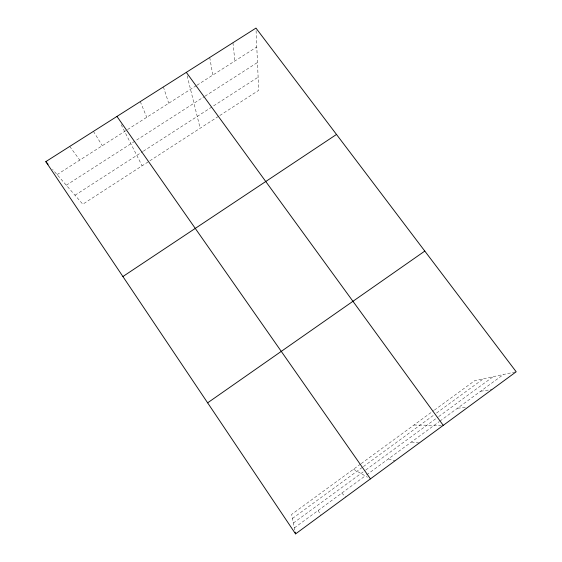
<?xml version="1.0" encoding="UTF-8"?>
<svg xmlns="http://www.w3.org/2000/svg" width="562" height="562" viewBox="0 0 562 562"><rect width="100%" height="100%" fill="white"/><g stroke="black" fill="none" stroke-linecap="round" stroke-linejoin="round"><path stroke-width="0.42" stroke-dasharray="2.81 2.11" d="M294.348 527.901L365.23 475.902M366.635 474.876L439.189 421.648M439.898 421.128L503.496 374.475M292.451 518.473L362.673 467.099M363.382 466.579L433.808 415.065M436.555 413.049L483.453 378.746M293.371 523.032L365.152 470.45M365.848 469.944L438.072 417.039M438.767 416.526L493.169 376.673M360.502 464.107L291.636 514.427L295.212 532.186M361.204 463.594L433.695 410.625M434.398 410.112L474.813 380.586L516.183 371.77M218.351 116.453L82.797 204.203L52.575 169.415M219.812 115.512L258.696 90.341L255.97 28.1M75.013 195.246L142.6 151.663M143.324 151.199L258.12 77.184M66.302 185.214L204.266 96.643M205.004 96.172L257.473 62.487M57.085 174.599L196.264 85.656M196.981 85.199L256.792 46.976M480.622 391.257L492.101 389.473M457.538 408.188L466.931 407.408M413.955 425.048L442.427 425.364M411.447 441.999L419.203 443.039M388.44 458.88L394.931 460.875M353.505 469.221L367.464 477.18M341.815 493.085L345.714 497.047M69.737 146.436L79.776 160.1M93.447 131.368L102.284 145.713M318.19 510.415L320.754 515.382M121.167 124.687L142.102 165.811M140.275 101.617L146.752 117.296M163.387 86.927L168.726 103.26M187.153 75.751L200.156 128.234M209.731 57.479L212.787 75.097M232.949 42.726L234.881 60.984"/><path stroke-width="0.84" d="M295.563 533.9L516.183 371.77L255.97 28.1L45.817 161.631L295.563 533.9L295.212 532.186M207.631 402.835L424.802 251.081M122.902 276.532L336.498 134.459M45.817 161.631L48.072 164.223M186.31 72.358L443.249 425.371M116.959 116.425L370.435 478.873"/></g></svg>
